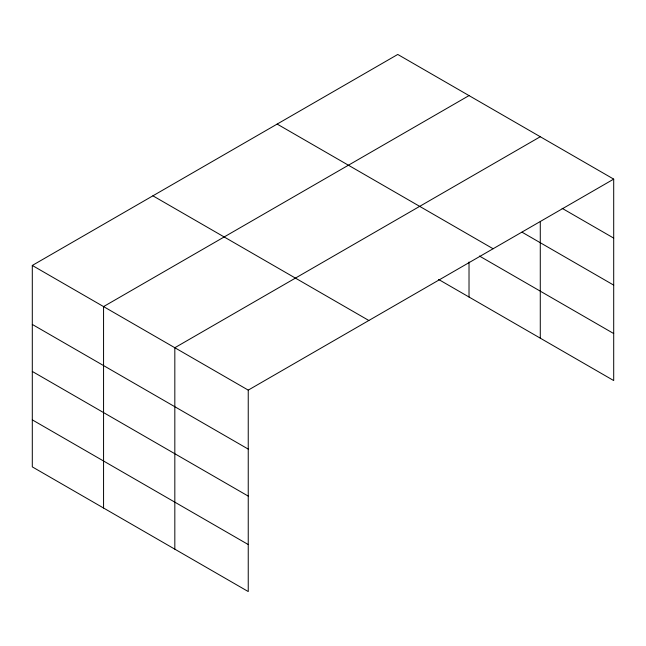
<?xml version="1.0" encoding="UTF-8"?>
<svg xmlns="http://www.w3.org/2000/svg" width="646" height="646" viewBox="0 0 646 646"><rect width="100%" height="100%" fill="white"/><g stroke="black" fill="none" stroke-linecap="round" stroke-linejoin="round"><path stroke-width="0.97" d="M613.7 179.12L397.758 54.45L32.3 265.449L32.3 466.88L248.242 591.55L248.242 390.119L613.7 179.12L613.7 380.551L438.602 279.46M540.282 221.723L540.282 338.165M469.02 95.592L103.562 306.592L103.562 508.022M540.282 136.734L174.824 347.734L174.824 549.165M562.133 208.335L613.7 238.108M522.033 232.189L613.7 285.12M277.158 124.08L493.1 248.75M479.445 256.034L613.7 333.546M152.9 195.819L368.842 320.489M32.3 265.449L248.242 390.119M32.3 324.437L248.242 449.107M32.3 371.442L248.242 496.112M32.3 419.868L248.242 544.546M469.02 262.018L469.02 297.023"/></g></svg>
